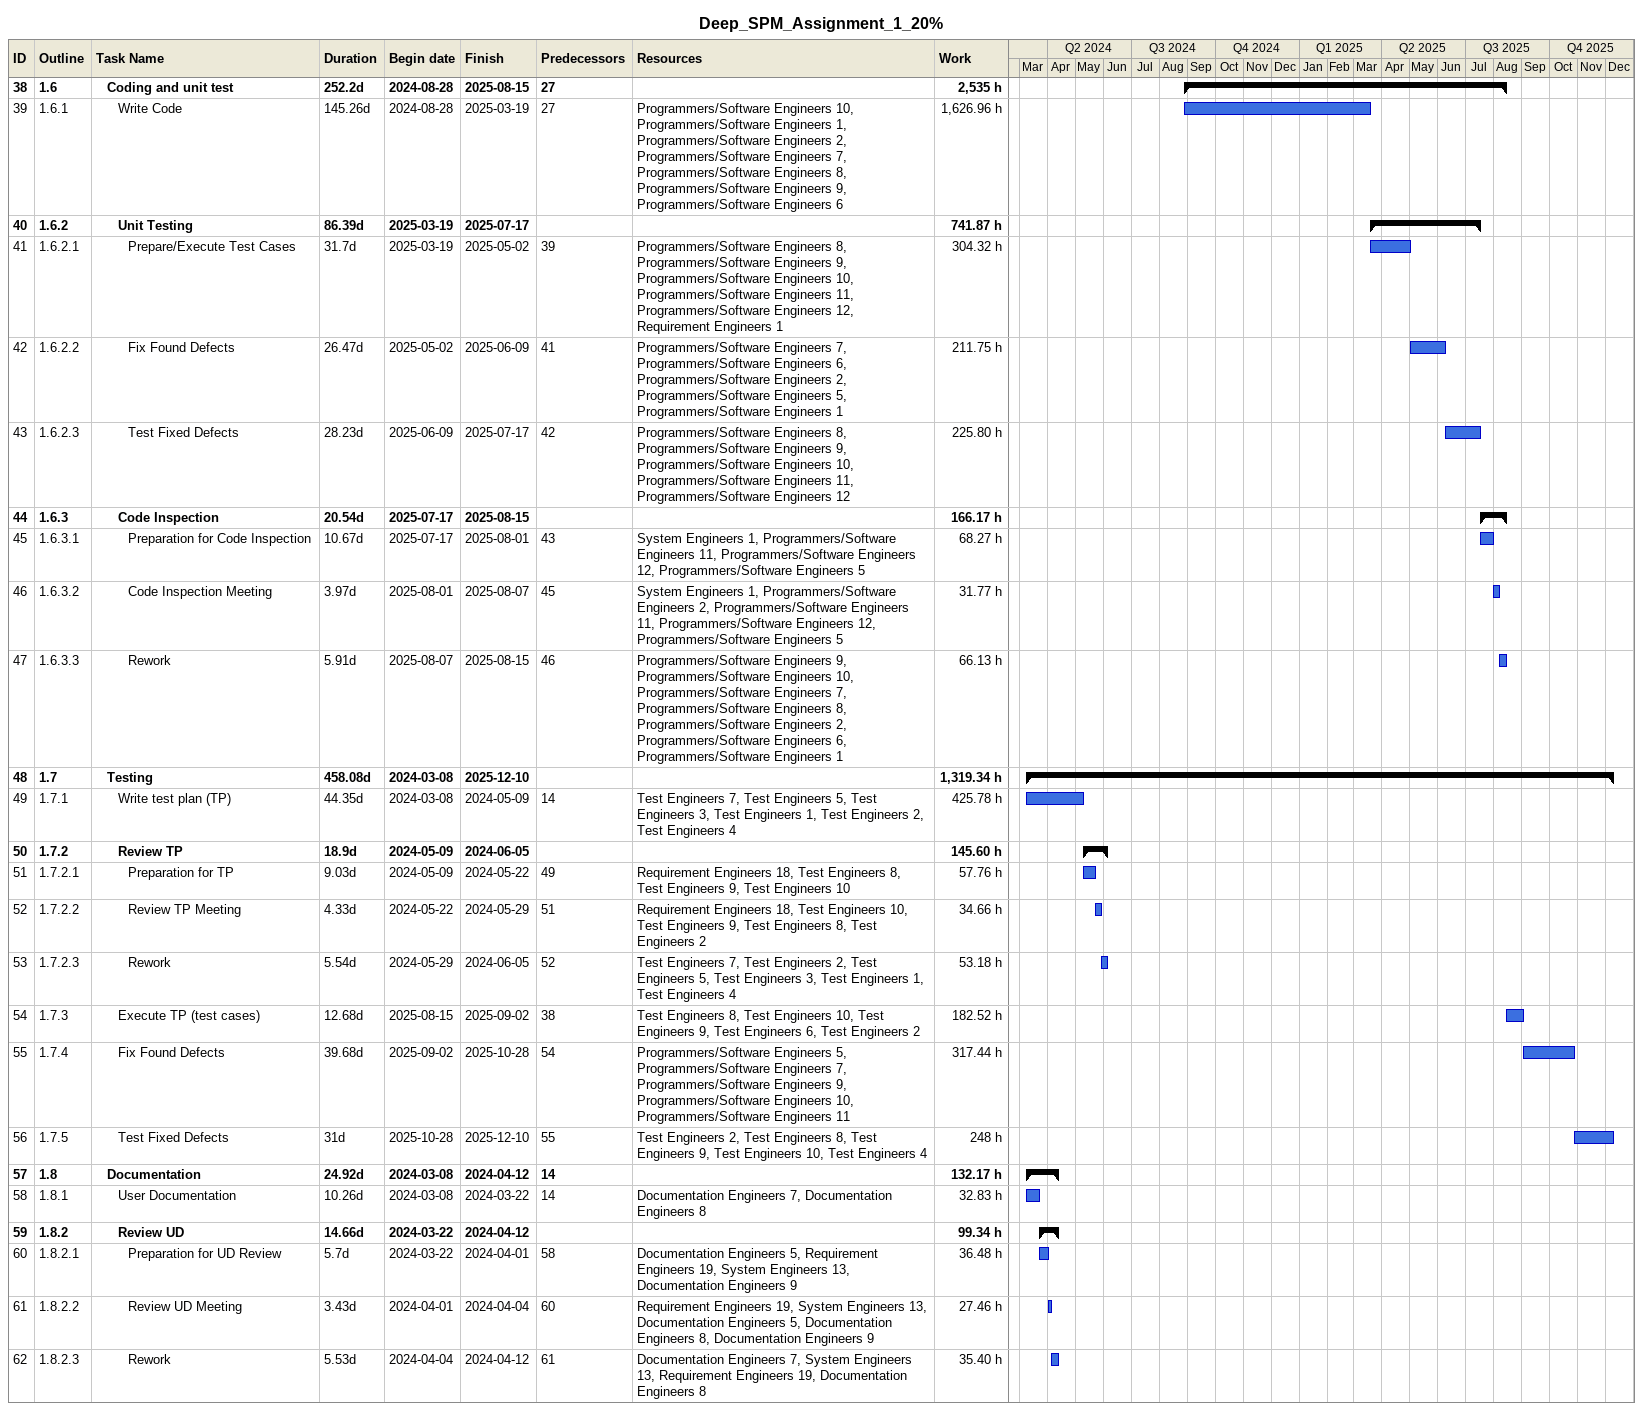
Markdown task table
Deep_SPM_Assignment_1_20%

| ID | WBS | Task | Duration | Start | Finish | Predecessors | Resources | Work (h) |
|---|---|---|---|---|---|---|---|---|
| 38 | 1.6 | **Coding and unit test** | 252.2d | 2024-08-28 | 2025-08-15 | 27 |  | 2535 |
| 39 | 1.6.1 | Write Code | 145.26d | 2024-08-28 | 2025-03-19 | 27 | Programmers/Software Engineers 10, Programmers/Software Engineers 1, Programmers/Software Engineers 2, Programmers/Software Engineers 7, Programmers/Software Engineers 8, Programmers/Software Engineers 9, Programmers/Software Engineers 6 | 1626.96 |
| 40 | 1.6.2 | **Unit Testing** | 86.39d | 2025-03-19 | 2025-07-17 |  |  | 741.87 |
| 41 | 1.6.2.1 | Prepare/Execute Test Cases | 31.7d | 2025-03-19 | 2025-05-02 | 39 | Programmers/Software Engineers 8, Programmers/Software Engineers 9, Programmers/Software Engineers 10, Programmers/Software Engineers 11, Programmers/Software Engineers 12, Requirement Engineers 1 | 304.32 |
| 42 | 1.6.2.2 | Fix Found Defects | 26.47d | 2025-05-02 | 2025-06-09 | 41 | Programmers/Software Engineers 7, Programmers/Software Engineers 6, Programmers/Software Engineers 2, Programmers/Software Engineers 5, Programmers/Software Engineers 1 | 211.75 |
| 43 | 1.6.2.3 | Test Fixed Defects | 28.23d | 2025-06-09 | 2025-07-17 | 42 | Programmers/Software Engineers 8, Programmers/Software Engineers 9, Programmers/Software Engineers 10, Programmers/Software Engineers 11, Programmers/Software Engineers 12 | 225.80 |
| 44 | 1.6.3 | **Code Inspection** | 20.54d | 2025-07-17 | 2025-08-15 |  |  | 166.17 |
| 45 | 1.6.3.1 | Preparation for Code Inspection | 10.67d | 2025-07-17 | 2025-08-01 | 43 | System Engineers 1, Programmers/Software Engineers 11, Programmers/Software Engineers 12, Programmers/Software Engineers 5 | 68.27 |
| 46 | 1.6.3.2 | Code Inspection Meeting | 3.97d | 2025-08-01 | 2025-08-07 | 45 | System Engineers 1, Programmers/Software Engineers 2, Programmers/Software Engineers 11, Programmers/Software Engineers 12, Programmers/Software Engineers 5 | 31.77 |
| 47 | 1.6.3.3 | Rework | 5.91d | 2025-08-07 | 2025-08-15 | 46 | Programmers/Software Engineers 9, Programmers/Software Engineers 10, Programmers/Software Engineers 7, Programmers/Software Engineers 8, Programmers/Software Engineers 2, Programmers/Software Engineers 6, Programmers/Software Engineers 1 | 66.13 |
| 48 | 1.7 | **Testing** | 458.08d | 2024-03-08 | 2025-12-10 |  |  | 1319.34 |
| 49 | 1.7.1 | Write test plan (TP) | 44.35d | 2024-03-08 | 2024-05-09 | 14 | Test Engineers 7, Test Engineers 5, Test Engineers 3, Test Engineers 1, Test Engineers 2, Test Engineers 4 | 425.78 |
| 50 | 1.7.2 | **Review TP** | 18.9d | 2024-05-09 | 2024-06-05 |  |  | 145.60 |
| 51 | 1.7.2.1 | Preparation for TP | 9.03d | 2024-05-09 | 2024-05-22 | 49 | Requirement Engineers 18, Test Engineers 8, Test Engineers 9, Test Engineers 10 | 57.76 |
| 52 | 1.7.2.2 | Review TP Meeting | 4.33d | 2024-05-22 | 2024-05-29 | 51 | Requirement Engineers 18, Test Engineers 10, Test Engineers 9, Test Engineers 8, Test Engineers 2 | 34.66 |
| 53 | 1.7.2.3 | Rework | 5.54d | 2024-05-29 | 2024-06-05 | 52 | Test Engineers 7, Test Engineers 2, Test Engineers 5, Test Engineers 3, Test Engineers 1, Test Engineers 4 | 53.18 |
| 54 | 1.7.3 | Execute TP (test cases) | 12.68d | 2025-08-15 | 2025-09-02 | 38 | Test Engineers 8, Test Engineers 10, Test Engineers 9, Test Engineers 6, Test Engineers 2 | 182.52 |
| 55 | 1.7.4 | Fix Found Defects | 39.68d | 2025-09-02 | 2025-10-28 | 54 | Programmers/Software Engineers 5, Programmers/Software Engineers 7, Programmers/Software Engineers 9, Programmers/Software Engineers 10, Programmers/Software Engineers 11 | 317.44 |
| 56 | 1.7.5 | Test Fixed Defects | 31d | 2025-10-28 | 2025-12-10 | 55 | Test Engineers 2, Test Engineers 8, Test Engineers 9, Test Engineers 10, Test Engineers 4 | 248 |
| 57 | 1.8 | **Documentation** | 24.92d | 2024-03-08 | 2024-04-12 | 14 |  | 132.17 |
| 58 | 1.8.1 | User Documentation | 10.26d | 2024-03-08 | 2024-03-22 | 14 | Documentation Engineers 7, Documentation Engineers 8 | 32.83 |
| 59 | 1.8.2 | **Review UD** | 14.66d | 2024-03-22 | 2024-04-12 |  |  | 99.34 |
| 60 | 1.8.2.1 | Preparation for UD Review | 5.7d | 2024-03-22 | 2024-04-01 | 58 | Documentation Engineers 5, Requirement Engineers 19, System Engineers 13, Documentation Engineers 9 | 36.48 |
| 61 | 1.8.2.2 | Review UD Meeting | 3.43d | 2024-04-01 | 2024-04-04 | 60 | Requirement Engineers 19, System Engineers 13, Documentation Engineers 5, Documentation Engineers 8, Documentation Engineers 9 | 27.46 |
| 62 | 1.8.2.3 | Rework | 5.53d | 2024-04-04 | 2024-04-12 | 61 | Documentation Engineers 7, System Engineers 13, Requirement Engineers 19, Documentation Engineers 8 | 35.40 |
